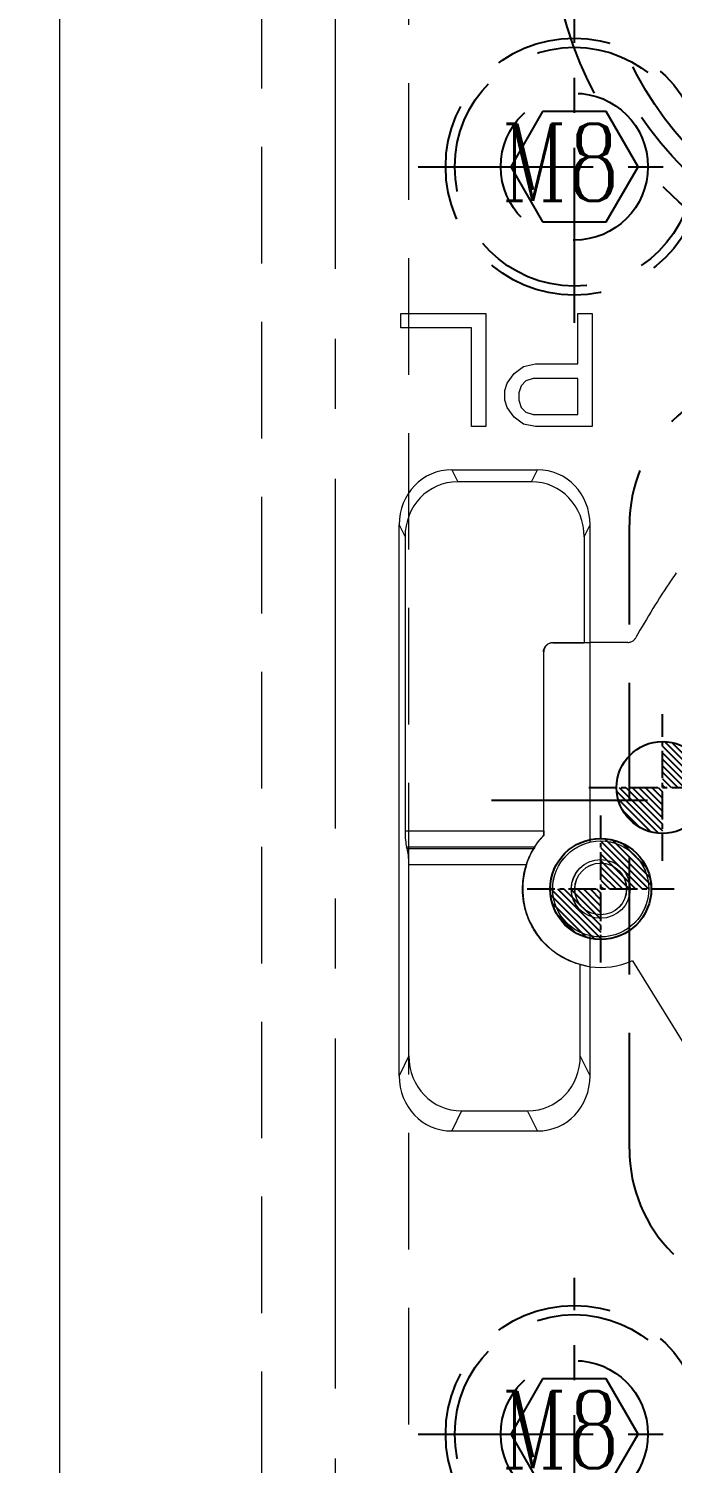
# Model space of a CAD drawing. Header units: inches. Extents: x 164842 to 166038, y -53074 to -52229.
# Drawn here: x 165352.4 to 165387.4, y -52571.5 to -52493.4 of the extents above; entities that cross this region are included whole.
import ezdxf

# ---------------------------------------------------------------- set-up
doc = ezdxf.new("R2010")
doc.units = ezdxf.units.IN
doc.header["$LTSCALE"] = 2
doc.header["$MEASUREMENT"] = 0
doc.header["$PDMODE"] = 3
doc.header["$PDSIZE"] = 0.3125
for name, pattern in [('CENTER', [50.8, 31.75, -6.35, 6.35, -6.35]), ('CENTER2', [1.125, 0.75, -0.125, 0.125, -0.125]), ('HIDDEN', [9.525, 6.35, -3.175])]:
    doc.linetypes.add(name, pattern=pattern)
doc.layers.get('0').update_dxf_attribs({"linetype": 'CONTINUOUS'})
doc.layers.get('Defpoints').update_dxf_attribs({"linetype": 'CONTINUOUS'})
for name, color, linetype in [('DEFAULT_1', 7, 'CENTER'), ('Layer3', 3, 'CONTINUOUS'), ('PIN', 4, 'CONTINUOUS'), ('SCREW', 52, 'HIDDEN'), ('SP', 3, 'CONTINUOUS'), ('壓塊', 157, 'CONTINUOUS')]:
    doc.layers.add(name, color=color, linetype=linetype)
for name, color, linetype, lineweight in [('dim', 3, 'CONTINUOUS', 15), ('PRODUCT', 1, 'CONTINUOUS', 15), ('WR', 122, 'HIDDEN', 18), ('枕位', 75, 'CONTINUOUS', 15)]:
    doc.layers.add(name, color=color, linetype=linetype, lineweight=lineweight)
doc.styles.add('ROMANC', font='romanc', dxfattribs={"width": 0.6, "height": 1})
doc.styles.get("Standard").update_dxf_attribs({"font": 'txt.shx', "width": 0.67})
doc.dimstyles.new('2.00', dxfattribs={"dimtxt": 5, "dimasz": 4, "dimexe": 0.666, "dimexo": 0.626, "dimgap": 1, "dimtad": 0, "dimzin": 0, "dimdsep": 46, "dimtxsty": 'Standard', "dimcen": 0.09, "dimclrd": 3, "dimclre": 3, "dimclrt": 7, "dimazin": 0, "dimtfac": 1, "dimtofl": 0, "dimtmove": 0, "dimatfit": 0, "dimfxl": 0, "dimtolj": 1, "dimtzin": 0, "dimarcsym": 0})

# ---------------------------------------------------------------- blocks, each defined once
blk = doc.blocks.new('*D36288')
at = {"layer": 'Defpoints', "color": 0}
for p in [(165291.595, -52472.939), (165277.864, -52597.939), (165367.453, -52597.939)]:
    blk.add_point(p, dxfattribs=at)
at = {"layer": 'dim', "color": 3, "linetype": 'ByBlock', "lineweight": -2}
for p, q in [((165290.969, -52472.939), (165277.198, -52472.939)), ((165277.864, -52476.939), (165277.864, -52527.181)), ((165277.864, -52593.939), (165277.864, -52543.698)), ((165366.827, -52597.939), (165277.198, -52597.939))]:
    blk.add_line(p, q, dxfattribs=at)
at = {"layer": 'dim', "color": 3, "linetype": 'ByBlock'}
for points in [[(165278.531, -52476.939), (165277.198, -52476.939), (165277.864, -52472.939)], [(165277.198, -52593.939), (165278.531, -52593.939), (165277.864, -52597.939)]]:
    blk.add_solid(points, dxfattribs=at)
at = {"layer": 'dim', "color": 7, "linetype": 'ByBlock', "insert": (165277.864, -52535.439), "char_height": 5, "attachment_point": 5, "rotation": 90}
blk.add_mtext('\\A1;125.00', dxfattribs=at)
blk = doc.blocks.new('20160723.115749')
at = {"layer": 'SCREW', "linetype": 'CENTER', "ltscale": 0.15}
for p, q in [((0, -8.5), (0, 8.5)), ((-8.5, 0), (8.5, 0))]:
    blk.add_line(p, q, dxfattribs=at)
at = {"layer": 'SCREW', "ltscale": 0.5}
blk.add_lwpolyline([(-1.732, 3), (-3.464, 0), (-1.732, -3), (1.732, -3), (3.464, 0), (1.732, 3)], close=True, dxfattribs=at)
for radius in [7, 6.5, 4]:
    blk.add_circle((0, 0), radius, dxfattribs=at)
at = {"layer": 'Layer3', "style": 'ROMANC', "width": 0.8}
blk.add_text('M8', height=4.1865, dxfattribs=at).set_placement((-3.976, -1.858))
blk = doc.blocks.new('20160812.111704')
at = {"layer": 'DEFAULT_1', "color": 2, "linetype": 'CENTER', "ltscale": 0.3}
blk.add_line((-70.892, 0), (59.494, 0), dxfattribs=at)
at = {"layer": 'PRODUCT', "linetype": 'ByBlock'}
for p, q in [((51.827, 8.744), (47.697, 15.45)), ((51.869, 8.744), (51.827, 8.744)), ((54.148, 7.372), (54.148, 9.056)), ((54.148, -8.599), (54.148, 2.276)), ((56.671, -8.086), (56.671, 1.906)), ((52.09, -8.599), (54.148, -8.599))]:
    blk.add_line(p, q, dxfattribs=at)
for radius in [2.613, 1.598, 1.407]:
    blk.add_circle((53.566, 4.824), radius, dxfattribs=at)
blk.add_arc((53.566, 4.824), 4.271, 82.18143, 113.41551, dxfattribs=at)
for points, start_tangent, end_tangent in [([(54.148, 9.056), (55.024, 8.837), (55.873, 8.412), (56.579, 7.838), (57.111, 7.181), (57.468, 6.515), (57.688, 5.858), (57.798, 5.189), (57.805, 4.552), (57.739, 4.028), (57.634, 3.593), (57.501, 3.212), (57.339, 2.858), (57.145, 2.52), (56.922, 2.202), (56.671, 1.906)], (0.990516, -0.1374), (-0.680791, -0.732478)), ([(56.671, -8.086), (56.649, -8.234), (56.584, -8.37), (56.482, -8.482), (56.343, -8.561), (56.172, -8.592)], (0, -1), (-0.999981, -0.006138)), ([(49.73, -11.983), (51.651, -8.858)], (0.560858, 0.827912), (0.484662, 0.874701)), ([(52.09, -8.599), (51.916, -8.631), (51.763, -8.721), (51.651, -8.858)], (-1, 0), (-0.484662, -0.874701)), ([(56.172, -8.592), (55.543, -8.596), (54.863, -8.598), (54.148, -8.599)], (-0.999981, -0.006138), (-0.999999, -0.00139)), ([(49.45, -12.391), (49.719, -11.999)], (0.570379, 0.821382), (0.561234, 0.827657)), ([(49.719, -11.999), (49.73, -11.983)], (0.561234, 0.827657), (0.560858, 0.827912))]:
    blk.add_spline(points, degree=3, dxfattribs=dict(at, start_tangent=start_tangent, end_tangent=end_tangent))
blk = doc.blocks.new('20151030.171830')
at = {"color": 8, "linetype": 'HIDDEN'}
blk.add_circle((0, 0), 21.5, dxfattribs=at)
at = {"layer": 'SP', "linetype": 'CENTER', "ltscale": 0.25}
for p, q in [((0, -24), (0, 24)), ((-24, 0), (24, 0))]:
    blk.add_line(p, q, dxfattribs=at)
at = {"layer": 'SP', "linetype": 'HIDDEN'}
for radius in [20, 19]:
    blk.add_circle((0, 0), radius, dxfattribs=at)
at = {"layer": 'dim', "insert": (-5.289, -6.05), "char_height": 4.0633, "attachment_point": 5}
blk.add_mtext('Ø40', dxfattribs=at)
at = {"layer": 'SP'}
for s, p in [('S', (-6.081, 3.359)), ('P', (4.334, -7.124))]:
    blk.add_text(s, height=4.582, dxfattribs=at).set_placement(p)

msp = doc.modelspace()

# ---------------------------------------------------------------- hatches: boundary and pattern name
at = {"layer": 'PIN', "linetype": 'Continuous'}
h = msp.add_hatch(dxfattribs=at)
h.set_pattern_fill('ANSI31', color=5, scale=2, angle=90, style=0)
h.set_pattern_definition([(135, (165592.17252, -52548.979), (-0.1767767, -0.1767767), [])])
h.paths.add_polyline_path([(165386.89, -52534.739), (165384.39, -52534.739, 0.414214), (165386.89, -52537.239)])
h.paths.add_polyline_path([(165386.89, -52532.239), (165386.89, -52534.739), (165389.39, -52534.739, 0.414214)])
h = msp.add_hatch(dxfattribs=at)
h.set_pattern_fill('ANSI31', color=256, scale=2, angle=90, style=0)
h.set_pattern_definition([(135, (165588.81054, -52554.503), (-0.1767767, -0.1767767), [])])
h.paths.add_polyline_path([(165383.529, -52540.263), (165380.779, -52540.263, 0.414214), (165383.529, -52543.013)])
h.paths.add_polyline_path([(165383.529, -52537.513), (165383.529, -52540.263), (165386.279, -52540.263, 0.414214)])

# ---------------------------------------------------------------- linework, layer by layer
at = {"layer": 'DEFAULT_1', "color": 2, "linetype": 'CENTER', "ltscale": 0.3}
msp.add_line((165507.983, -52535.439), (165377.596, -52535.439), dxfattribs=at)
at = {"layer": 'PIN', "color": 5, "linetype": 'CENTER2'}
for p, q in [((165386.89, -52538.739), (165386.89, -52530.739)), ((165382.89, -52534.739), (165390.89, -52534.739))]:
    msp.add_line(p, q, dxfattribs=at)
at = {"layer": 'PIN', "linetype": 'CENTER2'}
for p, q in [((165383.529, -52544.263), (165383.529, -52536.263)), ((165379.529, -52540.263), (165387.529, -52540.263))]:
    msp.add_line(p, q, dxfattribs=at)
at = {"layer": 'PIN', "color": 5, "linetype": 'Continuous'}
msp.add_circle((165386.89, -52534.739), 2.5, dxfattribs=at)
at = {"layer": 'PIN', "linetype": 'Continuous'}
msp.add_circle((165383.529, -52540.263), 2.75, dxfattribs=at)
at = {"layer": 'PRODUCT', "linetype": 'ByBlock'}
for p, q in [((165354.095, -52355.939), (165354.095, -52589.939)), ((165372.65, -52509.713), (165372.65, -52508.925)), ((165372.65, -52508.925), (165377.276, -52508.925)), ((165377.276, -52508.925), (165377.276, -52515.094)), ((165382.288, -52511.681), (165382.288, -52508.925)), ((165382.288, -52508.925), (165383.059, -52508.925)), ((165383.059, -52508.925), (165383.059, -52515.094)), ((165376.505, -52509.713), (165372.65, -52509.713)), ((165376.505, -52515.094), (165376.505, -52509.713)), ((165378.818, -52512.206), (165379.332, -52511.813)), ((165379.332, -52511.813), (165379.975, -52511.681)), ((165379.975, -52511.681), (165382.288, -52511.681)), ((165378.304, -52513.125), (165378.433, -52512.731)), ((165378.433, -52512.731), (165378.818, -52512.206)), ((165379.461, -52512.6), (165379.204, -52512.863)), ((165379.846, -52512.469), (165379.461, -52512.6)), ((165382.288, -52512.469), (165379.846, -52512.469)), ((165382.288, -52514.437), (165382.288, -52512.469)), ((165378.304, -52513.65), (165378.304, -52513.125)), ((165379.204, -52512.863), (165379.075, -52513.256)), ((165379.075, -52513.256), (165379.075, -52513.65)), ((165378.433, -52514.044), (165378.304, -52513.65)), ((165378.818, -52514.569), (165378.433, -52514.044)), ((165379.075, -52513.65), (165379.204, -52514.044)), ((165379.204, -52514.044), (165379.461, -52514.306)), ((165379.461, -52514.306), (165379.846, -52514.437)), ((165377.276, -52515.094), (165376.505, -52515.094)), ((165379.332, -52514.962), (165378.818, -52514.569)), ((165379.975, -52515.094), (165379.332, -52514.962)), ((165379.846, -52514.437), (165382.288, -52514.437)), ((165383.059, -52515.094), (165379.975, -52515.094)), ((165382.628, -52526.856), (165382.947, -52526.84)), ((165380.429, -52537.1), (165380.429, -52527.358)), ((165380.931, -52526.856), (165382.628, -52526.856))]:
    msp.add_line(p, q, dxfattribs=at)
for points in [[(165379.953, -52537.964), (165380.06, -52537.802), (165380.22, -52537.589), (165380.429, -52537.348)], [(165379.494, -52538.943), (165379.569, -52538.732), (165379.651, -52538.534), (165379.734, -52538.356), (165379.814, -52538.202), (165379.884, -52538.078)]]:
    msp.add_lwpolyline(points, dxfattribs=at)
for radius in [2.613, 1.598, 1.407]:
    msp.add_circle((165383.529, -52540.263), radius, dxfattribs=at)
msp.add_arc((165383.529, -52540.263), 4.245, 161.87377, 254.84173, dxfattribs=at)
for centre, major_axis, ratio, start_param, end_param in [((165380.931, -52527.358), (-0.355, 0.355), 0.999924, -0.78536, 0.78536), ((165380.438, -52537.1), (0, 1), 0.008727, -4.712389, -4.461485), ((165383.529, -52540.2), (0, 4.218), 0.999887, 1.012028, 1.043595), ((165383.742, -52540.263), (4.311, 0), 0.998774, -1.882841, -1.756144)]:
    msp.add_ellipse(centre, major_axis=major_axis, ratio=ratio, start_param=start_param, end_param=end_param, dxfattribs=at)
at = {"layer": 'WR', "linetype": 'CENTER', "ltscale": 0.3}
msp.add_line((165369.095, -52597.939), (165369.095, -52487.939), dxfattribs=at)
at = {"layer": 'WR', "linetype": 'HIDDEN', "ltscale": 0.5}
for p, q in [((165365.095, -52591.939), (165365.095, -52491.939)), ((165373.095, -52578.939), (165373.095, -52491.939))]:
    msp.add_line(p, q, dxfattribs=at)
at = {"layer": '壓塊', "color": 153, "linetype": 'HIDDEN', "ltscale": 0.5}
msp.add_lwpolyline([(165497.09, -52562.439), (165393.09, -52562.439, -0.414214), (165385.09, -52554.439), (165385.09, -52520.439, -0.414214), (165393.09, -52512.439), (165497.09, -52512.439, -0.414214), (165505.09, -52520.439), (165505.09, -52554.439, -0.414214)], format="xyb", close=True, dxfattribs=at)
at = {"layer": '枕位', "linetype": 'ByBlock', "ltscale": 0.3}
for p, q in [((165375.431, -52517.439), (165375.75, -52518.098)), ((165375.431, -52517.439), (165380.082, -52517.439)), ((165379.763, -52518.098), (165380.082, -52517.439)), ((165379.763, -52518.098), (165375.75, -52518.098)), ((165372.566, -52550.436), (165372.566, -52520.442)), ((165372.566, -52520.442), (165372.885, -52521.101)), ((165382.628, -52521.101), (165382.947, -52520.442)), ((165382.947, -52537.716), (165382.947, -52520.442)), ((165372.885, -52521.101), (165372.885, -52537.1)), ((165382.628, -52521.101), (165382.628, -52526.856)), ((165372.885, -52537.1), (165380.429, -52537.1)), ((165373.007, -52538.078), (165372.973, -52537.964)), ((165372.973, -52537.964), (165379.953, -52537.964)), ((165379.884, -52538.078), (165373.007, -52538.078)), ((165373.095, -52549.344), (165373.095, -52538.943)), ((165379.494, -52538.943), (165373.095, -52538.943)), ((165382.947, -52550.436), (165382.947, -52542.811)), ((165382.418, -52549.344), (165382.418, -52544.361)), ((165373.095, -52549.344), (165372.566, -52550.436)), ((165382.947, -52550.436), (165382.418, -52549.344)), ((165375.96, -52552.347), (165375.431, -52553.439)), ((165375.96, -52552.347), (165379.553, -52552.347)), ((165380.082, -52553.439), (165379.553, -52552.347)), ((165375.431, -52553.439), (165380.082, -52553.439))]:
    msp.add_line(p, q, dxfattribs=at)
for centre, major_axis, ratio, start_param, end_param in [((165375.612, -52520.632), (1.411, -2.912), 0.927053, 2.719475, 4.230845), ((165379.901, -52520.632), (1.411, 2.912), 0.927053, -1.089253, 0.422118), ((165375.931, -52521.29), (-1.411, 2.912), 0.927053, -0.422118, 1.089253), ((165379.582, -52521.29), (-1.411, -2.912), 0.927053, 2.05234, 3.56371), ((165373.061, -52537.1), (0, 1), 0.176327, -4.712389, -3.668132), ((165372.919, -52538.943), (0, 1), 0.176327, -1.570796, -0.526539), ((165376.141, -52549.155), (-1.411, -2.912), 0.927053, -1.089253, 0.422118), ((165379.372, -52549.155), (-1.411, 2.912), 0.927053, 2.719475, 4.230845), ((165375.612, -52550.247), (1.411, 2.912), 0.927053, -4.230845, -2.719475), ((165379.901, -52550.247), (-1.411, 2.912), 0.927053, 2.719475, 4.230845)]:
    msp.add_ellipse(centre, major_axis=major_axis, ratio=ratio, start_param=start_param, end_param=end_param, dxfattribs=at)

# ---------------------------------------------------------------- block references
at = {"layer": 'PRODUCT', "linetype": 'ByBlock', "rotation": 180}
msp.add_blockref('20160812.111704', (165437.09, -52535.439), dxfattribs=at)
at = {"layer": 'SCREW', "linetype": 'ByBlock'}
for p in [(165382.095, -52500.939), (165382.095, -52569.939)]:
    msp.add_blockref('20160723.115749', p, dxfattribs=at)
at = {"layer": 'SP', "linetype": 'ByBlock', "ltscale": 0.3}
msp.add_blockref('20151030.171830', (165402.228, -52486.939), dxfattribs=at)

# ---------------------------------------------------------------- dimensions: what is measured, and where the dimension line sits
at = {"layer": 'dim', "linetype": 'ByBlock'}
dim = msp.add_linear_dim(base=(165277.864, -52597.939), p1=(165291.595, -52472.939), p2=(165367.453, -52597.939), angle=270, dimstyle='2.00', dxfattribs=at)
dim.commit()
dim.dimension.update_dxf_attribs({"geometry": '*D36288', "text_midpoint": (165277.864, -52535.439)})

doc.saveas('drawing.dxf')
